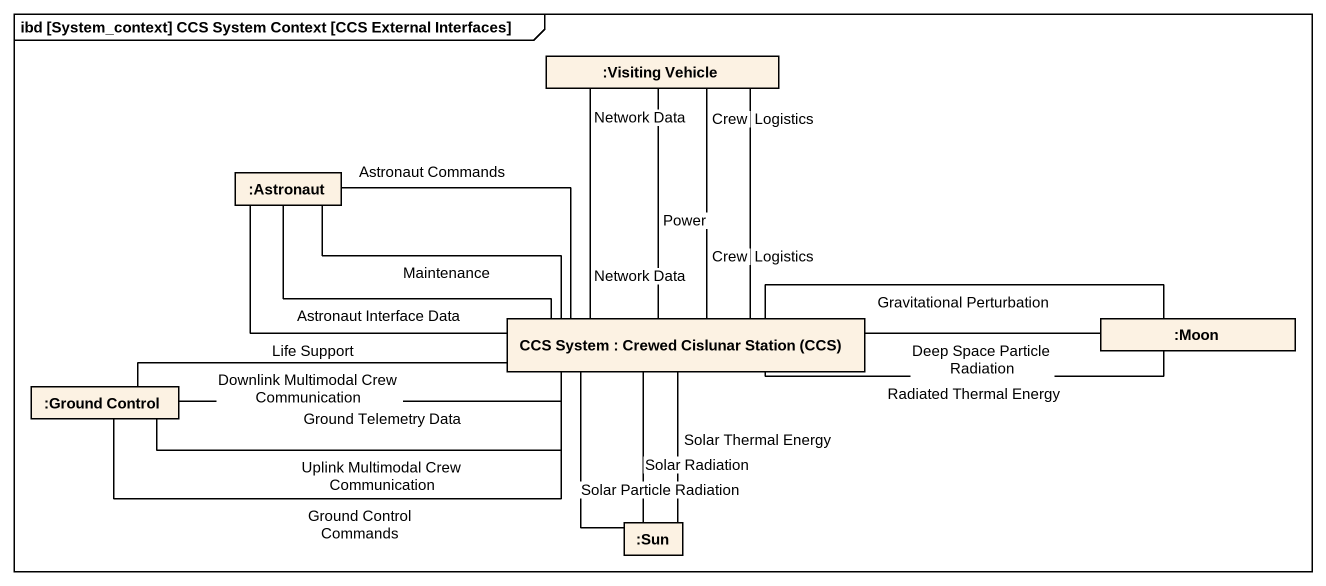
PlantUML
@startuml
mainframe ibd [System_context] CCS System Context [CCS External Interfaces]
rectangle ":Visiting Vehicle" as Visiting_Vehicle
rectangle ":Astronaut" as Astronaut
rectangle "CCS System : Crewed Cislunar Station (CCS)" as CCS_System
rectangle ":Moon" as Moon
rectangle ":Ground Control" as Ground_Control
rectangle ":Sun" as Sun
Visiting_Vehicle -- CCS_System : Power
Visiting_Vehicle -- CCS_System : Network Data\nNetwork Data
CCS_System -up- Visiting_Vehicle : Logistics\nLogistics
CCS_System -up- Visiting_Vehicle : Crew\nCrew
CCS_System -left- Astronaut : Life Support
CCS_System -left- Astronaut : Astronaut Interface Data
CCS_System -left- Astronaut : Astronaut Commands
CCS_System -left- Astronaut : Maintenance
CCS_System -right- Moon : Gravitational Perturbation
CCS_System -right- Moon : Deep Space Particle Radiation
CCS_System -right- Moon : Radiated Thermal Energy
CCS_System -left- Ground_Control : Ground Telemetry Data
CCS_System -left- Ground_Control : Downlink Multimodal Crew Communication
CCS_System -- Sun : Solar Particle Radiation
Ground_Control -right- CCS_System : Uplink Multimodal Crew Communication
Ground_Control -right- CCS_System : Ground Control Commands
Sun -up- CCS_System : Solar Radiation
Sun -up- CCS_System : Solar Thermal Energy
@enduml
